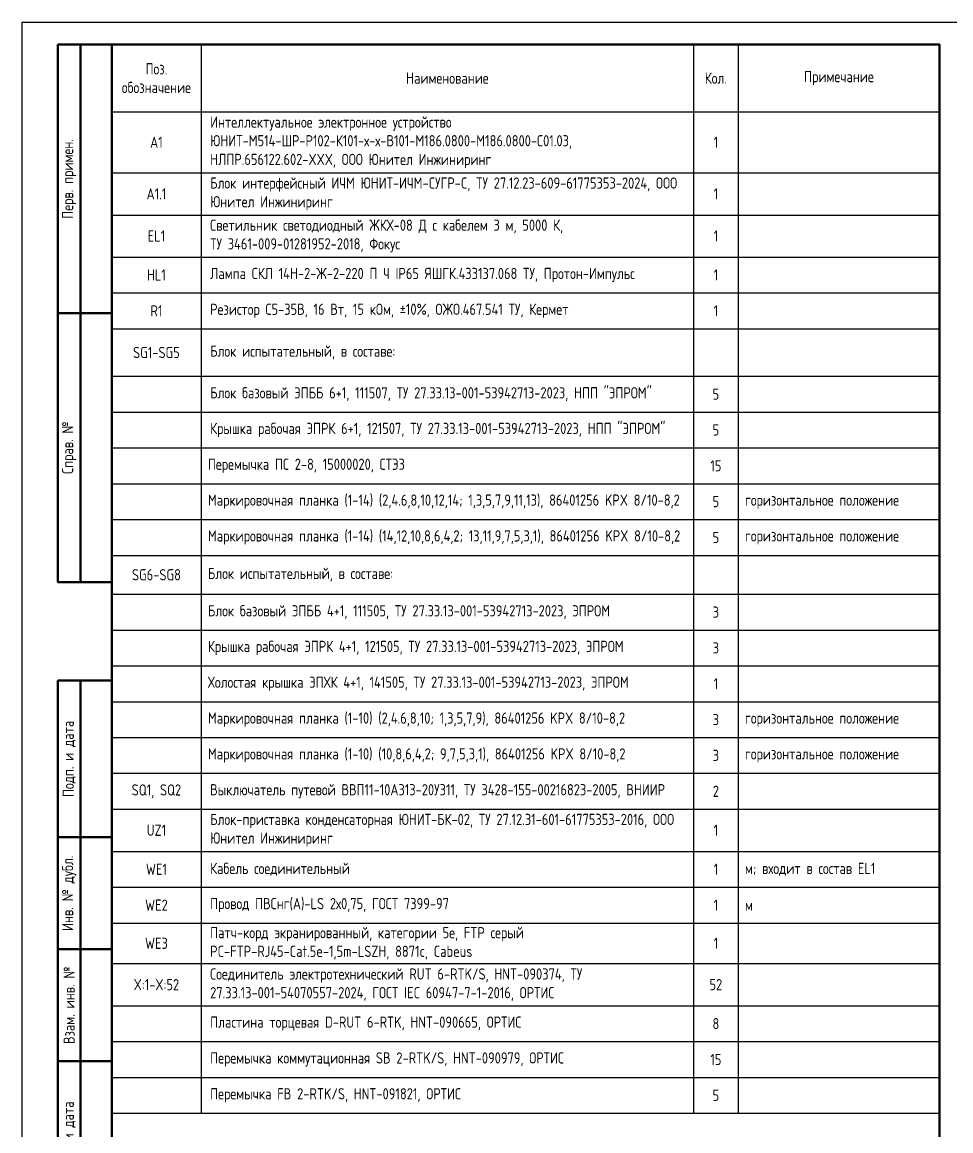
# Model space of a CAD drawing. Header units: millimetres. Extents: x -1117 to 4405, y -90 to 586.
# Drawn here: x -420 to -212.5, y 49.5 to 297 of the extents above; entities that cross this region are included whole.
import ezdxf

# ---------------------------------------------------------------- set-up
doc = ezdxf.new("R2010")
doc.units = ezdxf.units.MM
doc.styles.add('Gost_type_A', font='GOST_A.TTF')

# ---------------------------------------------------------------- blocks, each defined once
blk = doc.blocks.new('Штамп левый верхний')
at = {"lineweight": 50}
for points in [[(-12, 0), (-7, 0), (-7, -60), (-12, -60)], [(-7, 0), (0, 0), (0, -60), (-7, -60)], [(-12, -60), (-7, -60), (-7, -120), (-12, -120)], [(-7, -60), (0, -60), (0, -120), (-7, -120)]]:
    blk.add_lwpolyline(points, close=True, dxfattribs=at)
at = {"char_height": 2.5, "width": 60, "attachment_point": 5, "rotation": 90, "style": 'Gost_type_A'}
for s, insert in [('Перв. примен.', (-9.5, -30)), ('Справ. №', (-9.5, -90))]:
    blk.add_mtext(s, dxfattribs=dict(at, insert=insert))
blk = doc.blocks.new('Штамп левый нижний')
at = {"lineweight": 50}
for points in [[(-12, 145), (-7, 145), (-7, 110), (-12, 110)], [(-7, 145), (0, 145), (0, 110), (-7, 110)], [(-12, 110), (-7, 110), (-7, 85), (-12, 85)], [(-7, 110), (0, 110), (0, 85), (-7, 85)], [(-12, 85), (-7, 85), (-7, 60), (-12, 60)], [(-7, 85), (0, 85), (0, 60), (-7, 60)], [(-12, 60), (-7, 60), (-7, 25), (-12, 25)], [(-7, 60), (0, 60), (0, 25), (-7, 25)], [(-12, 25), (-7, 25), (-7, 0), (-12, 0)], [(-7, 25), (0, 25), (0, 0), (-7, 0)]]:
    blk.add_lwpolyline(points, close=True, dxfattribs=at)
at = {"char_height": 2.5, "attachment_point": 5, "rotation": 90, "style": 'Gost_type_A'}
for s, insert, width in [('Подп. и дата', (-9.5, 127.5), 35), ('Инв. № дубл.', (-9.5, 97.5), 25), ('Взам. инв. №', (-9.5, 72.5), 25), ('Подп. и дата', (-9.5, 42.5), 35), ('Инв. N подл.', (-9.5, 12.5), 25)]:
    blk.add_mtext(s, dxfattribs=dict(at, insert=insert, width=width))
blk = doc.blocks.new('Формат_А4')
blk.add_lwpolyline([(0, 297), (0, 0), (-210, 0), (-210, 297)], close=True)
at = {"lineweight": 50}
blk.add_lwpolyline([(-190, 292), (-5, 292), (-5, 5), (-190, 5)], close=True, dxfattribs=at)
blk = doc.blocks.new('*T22')
at = {"color": 0, "lineweight": -2, "transparency": 16777216}
for p, q in [((0, 0), (185, 0)), ((0, 0), (0, -15)), ((20, 0), (20, -15)), ((130, 0), (130, -15)), ((140, 0), (140, -15)), ((185, 0), (185, -15)), ((210, 0), (395, 0)), ((210, 0), (210, -15)), ((230, 0), (230, -15)), ((340, 0), (340, -15)), ((350, 0), (350, -15)), ((395, 0), (395, -15))]:
    blk.add_line(p, q, dxfattribs=at)
at = {"color": 0, "linetype": 'ByBlock', "lineweight": -2, "transparency": 16777216}
for p, q in [((0, -15), (185, -15)), ((0, -15), (0, -238.61)), ((20, -15), (20, -238.61)), ((130, -15), (130, -238.61)), ((140, -15), (140, -90.05)), ((185, -15), (185, -238.61)), ((210, -15), (395, -15)), ((210, -15), (210, -64.25)), ((230, -15), (230, -64.25)), ((340, -15), (340, -64.25)), ((350, -15), (350, -56.25)), ((395, -15), (395, -64.25)), ((210, -23), (395, -23)), ((0, -28.63), (185, -28.63)), ((210, -32.25), (395, -32.25)), ((0, -38.06), (185, -38.06)), ((210, -40.25), (395, -40.25)), ((0, -47.45), (185, -47.45)), ((210, -48.25), (395, -48.25)), ((0, -55.45), (185, -55.45)), ((210, -56.25), (395, -56.25)), ((350, -56.25), (350, -64.25)), ((0, -63.45), (185, -63.45)), ((210, -64.25), (395, -64.25)), ((0, -74.05), (185, -74.05)), ((0, -82.05), (185, -82.05)), ((0, -90.05), (185, -90.05)), ((140, -90.05), (140, -162.72)), ((0, -98.05), (185, -98.05)), ((0, -106.05), (185, -106.05)), ((0, -114.05), (185, -114.05)), ((0, -122.72), (185, -122.72)), ((0, -130.72), (185, -130.72)), ((0, -138.72), (185, -138.72)), ((0, -146.72), (185, -146.72)), ((0, -154.72), (185, -154.72)), ((0, -162.72), (185, -162.72)), ((140, -162.72), (140, -238.61)), ((0, -170.72), (185, -170.72)), ((0, -180.15), (185, -180.15)), ((0, -188.15), (185, -188.15)), ((0, -196.15), (185, -196.15)), ((0, -205.2), (185, -205.2)), ((0, -214.61), (185, -214.61)), ((0, -222.61), (185, -222.61)), ((0, -230.61), (185, -230.61)), ((0, -238.61), (185, -238.61))]:
    blk.add_line(p, q, dxfattribs=at)
at = {"transparency": 16777216, "char_height": 2.5, "style": 'Gost_type_A'}
for s, insert, width, attachment_point in [('Поз. обозначение', (10, -7.5), 17, 5), ('Поз. обозначение', (220, -7.5), 17, 5), ('Наименование', (75, -7.5), 107, 5), ('Кол.', (135, -7.5), 7, 5), ('Примечание', (162.5, -7.5), 42, 5), ('Наименование', (285, -7.5), 107, 5), ('Кол.', (345, -7.5), 7, 5), ('Примечание', (372.5, -7.5), 42, 5), ('Маркировочная планка (1-52), 86401256 KPX 8/10-8,2', (232, -19), 106, 4), ('1', (345, -19), 7, 5), ('{\\C0;вертикальное положение}', (351.5, -19), 42, 4), ('Соединитель электротехнический RPV 4-MT(-P), HNT-131560, ТУ 27.33.13-001-54070557-2024, ГОСТ IEC 60947-7-1-2016, ОРТИС ', (232, -27.62), 106, 4), ('16', (345, -27.62), 7, 5), ('Перемычка ПС 2-8, 15000020, СТЭЗ ', (21.5, -94.05), 107, 4), ('15', (135, -94.05), 7, 5), ('5', (135, -102.05), 7, 5), ('Маркировочная планка (1-14) (14,12,10,8,6,4,2; 13,11,9,7,5,3,1), 86401256 KPX 8/10-8,2', (21.5, -110.05), 107, 4), ('5', (135, -110.05), 7, 5), ('{\\C256;Блок испытательный, в составе:}', (21.5, -118.38), 107, 4), ('Блок базовый ЭПББ 4+1, 111505, ТУ 27.33.13-001-53942713-2023, ЭПРОМ', (21.5, -126.72), 107, 4), ('3', (135, -126.72), 7, 5), ('Крышка рабочая ЭПРК 4+1, 121505, ТУ 27.33.13-001-53942713-2023, ЭПРОМ', (21.5, -134.72), 107, 4), ('3', (135, -134.72), 7, 5), ('Холостая крышка ЭПХК 4+1, 141505, ТУ 27.33.13-001-53942713-2023, ЭПРОМ', (21.5, -142.72), 107, 4), ('1', (135, -142.72), 7, 5), ('Маркировочная планка (1-10) (2,4.6,8,10; 1,3,5,7,9), 86401256 KPX 8/10-8,2', (21.5, -150.72), 107, 4), ('3', (135, -150.72), 7, 5), ('Маркировочная планка (1-10) (10,8,6,4,2; 9,7,5,3,1), 86401256 KPX 8/10-8,2', (21.5, -158.72), 107, 4), ('3', (135, -158.72), 7, 5), ('Соединитель электротехнический RUT 6-RTK/S, HNT-090374, ТУ 27.33.13-001-54070557-2024, ГОСТ IEC 60947-7-1-2016, ОРТИС', (22, -209.9), 106, 4), ('52', (135, -209.9), 7, 5), ('Пластина торцевая D-RUT 6-RTK, HNT-090665, ОРТИС', (22, -218.61), 106, 4), ('8', (135, -218.61), 7, 5), ('Перемычка коммутационная SB 2-RTK/S, HNT-090979, ОРТИС', (22, -226.61), 106, 4), ('15', (135, -226.61), 7, 5), ('Перемычка FB 2-RTK/S, HNT-091821, ОРТИС', (22, -234.61), 106, 4), ('5', (135, -234.61), 7, 5)]:
    blk.add_mtext(s, dxfattribs=dict(at, insert=insert, width=width, attachment_point=attachment_point))
at = {"color": 0, "transparency": 16777216, "char_height": 2.5, "style": 'Gost_type_A'}
for s, insert, width, attachment_point in [('{\\C256;Интеллектуальное электронное устройство ЮНИТ-М514-ШР-Р102-К101-х-х-В101-М186.0800-М186.0800-С01.03, НЛПР.656122.602-XXX, ООО Юнител Инжиниринг}', (22, -21.81), 106, 4), ('A1', (10, -21.81), 18, 5), ('1', (135, -21.81), 7, 5), ('Блок интерфейсный ИЧМ ЮНИТ-ИЧМ-CУГР-C, ТУ 27.12.23-609-61775353-2024, ООО Юнител Инжиниринг', (22, -33.34), 106, 4), ('A1.1', (10, -33.34), 18, 5), ('1', (135, -33.34), 7, 5), ('Пластина торцевая D-RPV 4-MT(-P), HNT-131561, ОРТИС', (232, -36.25), 106, 4), ('6', (345, -36.25), 7, 5), ('Светильник светодиодный ЖКХ-08 Д с кабелем 3 м, 5000 К,\\PТУ 3461-009-01281952-2018, Фокус ', (22, -42.75), 106, 4), ('EL1', (10, -42.75), 18, 5), ('1', (135, -42.75), 7, 5), ('Перемычка FBS 2-6, HNT-091360, ОРТИС', (232, -44.25), 106, 4), ('4', (345, -44.25), 7, 5), ('HL1', (10, -51.45), 18, 5), ('{\\C256;Лампа СКЛ 14Н-2-Ж-2-220 П Ч IP65 ЯШГК.433137.068 ТУ, Протон-Импульс}', (22, -51.45), 106, 4), ('1', (135, -51.45), 7, 5), ('Перемычка FBS 4-6, HNT-091958, ОРТИС', (232, -52.25), 106, 4), ('2', (345, -52.25), 7, 5), ('R1', (10, -59.45), 18, 5), ('{\\C256;Резистор С5-35В, 16 Вт, 15 кОм, ±10%, ОЖО.467.541 ТУ, Кермет}', (22, -59.45), 106, 4), ('1', (135, -59.45), 7, 5), ('Маркировочная планка (53-68), 86401217 KPX 6/10-6,2', (231.5, -60.25), 107, 4), ('1', (345, -60.25), 7, 5), ('вертикальное положение', (351.5, -60.25), 42, 4), ('SG1-SG5', (10, -68.75), 18, 5), ('{\\C256;Блок испытательный, в составе:}', (22, -68.75), 106, 4), ('{\\C256;Блок базовый ЭПББ 6+1, 111507, ТУ 27.33.13-001-53942713-2023, НПП "ЭПРОМ"}', (22, -78.05), 106, 4), ('5', (135, -78.05), 7, 5), ('{\\C256;Крышка рабочая ЭПРК 6+1, 121507, ТУ 27.33.13-001-53942713-2023, НПП "ЭПРОМ"}', (22, -86.05), 106, 4), ('5', (135, -86.05), 7, 5), ('Маркировочная планка (1-14) (2,4.6,8,10,12,14; 1,3,5,7,9,11,13){\\C256;, 86401256 KPX 8/10-8,2}', (21.5, -102.05), 107, 4), ('горизонтальное положение', (141.5, -102.05), 42, 4), ('горизонтальное положение', (141.5, -110.05), 42, 4), ('SG6-SG8', (10, -118.38), 18, 5), ('горизонтальное положение', (141.5, -150.72), 42, 4), ('горизонтальное положение', (141.5, -158.72), 42, 4), ('SQ1, SQ2', (10, -166.72), 18, 5), ('{\\C256;Выключатель путевой ВВП11-10А313-20У311, ТУ 3428-155-00216823-2005, ВНИИР }', (22, -166.72), 106, 4), ('2', (135, -166.72), 7, 5), ('{\\C256;Блок-приставка конденсаторная ЮНИТ-БК-02, ТУ 27.12.31-601-61775353-2016, }ООО Юнител Инжиниринг', (22, -175.43), 106, 4), ('UZ1', (10, -175.43), 18, 5), ('1', (135, -175.43), 7, 5), ('WE1', (10, -184.15), 18, 5), ('Кабель соединительный', (22, -184.15), 106, 4), ('1', (135, -184.15), 7, 5), ('{\\C256;м; входит в состав} EL1', (141.5, -184.15), 42, 4), ('Провод ПВСнг(А)-LS 2х0,75, ГОСТ 7399-97', (22, -192.15), 106, 4), ('WE2', (10, -192.15), 18, 5), ('1', (135, -192.15), 7, 5), ('{\\C256;м}', (141.5, -192.15), 42, 4), ('{\\C256;Патч-корд экранированный, категории 5е, FTP серый PC-FTP-RJ45-Cat.5e-1,5m-LSZH, 8871c, Cabeus}', (22, -200.67), 106, 4), ('WE3', (10, -200.67), 18, 5), ('1', (135, -200.67), 7, 5)]:
    blk.add_mtext(s, dxfattribs=dict(at, insert=insert, width=width, attachment_point=attachment_point))
at = {"color": 1, "transparency": 16777216, "char_height": 2.5, "width": 18, "attachment_point": 5, "style": 'Gost_type_A'}
for s, insert in [('{\\C256;X:53-X:68}', (220, -27.62)), ('{\\C256;X:1-X:52}', (10, -209.9))]:
    blk.add_mtext(s, dxfattribs=dict(at, insert=insert))

msp = doc.modelspace()

# ---------------------------------------------------------------- block references
at = {"color": 1}
for name, p in [('Формат_А4', (-210, 0)), ('Штамп левый верхний', (-400, 292)), ('Штамп левый нижний', (-400, 5))]:
    msp.add_blockref(name, p, dxfattribs=at)
msp.add_blockref('*T22', (-400, 292))

doc.saveas('drawing.dxf')
